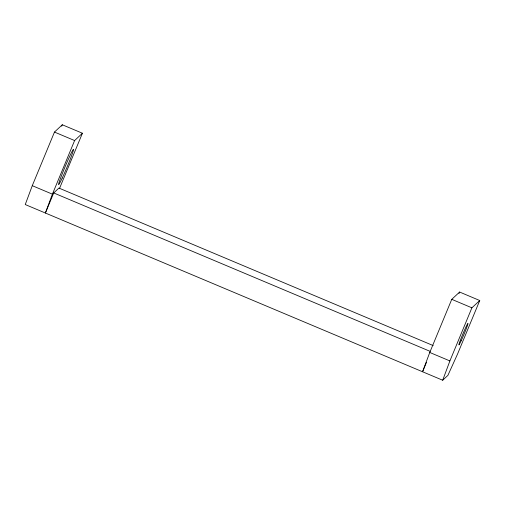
<?xml version="1.0" encoding="UTF-8"?>
<svg xmlns="http://www.w3.org/2000/svg" width="505" height="505" viewBox="0 0 505 505"><rect width="100%" height="100%" fill="white"/><g stroke="black" fill="none" stroke-linecap="round" stroke-linejoin="round"><path stroke-width="0.76" d="M59.584 188.27L82.429 133.238L62.292 124.767L54.477 132.07L32.27 185.682L25.25 204.55L442.696 380.233L447.91 375.36L457.536 354.074L479.75 300.525L459.619 292.041L451.76 299.332L429.761 352.458L422.565 371.756L426.428 362.432M82.429 133.238L74.614 140.548L52.4 194.16L45.387 213.028L53.707 192.942L58.921 188.068L433.189 345.578M442.696 380.233L449.892 360.93L471.897 307.816L479.75 300.525M61.692 126.212L62.292 124.767M459.02 293.493L459.619 292.041M54.477 132.07L74.614 140.548M451.76 299.332L471.897 307.816M53.707 192.942L430.153 351.366M429.761 352.458L449.892 360.93M32.27 185.682L52.4 194.16M461.166 340.768A11.665 0.587 -67.2 0 0 467.99 323.528A11.665 0.587 -67.2 0 0 461.128 338.255A11.665 0.587 -67.2 0 0 461.166 340.768M62.172 178.145A19.02 0.953 -67.2 0 0 73.509 149.638A19.02 0.953 -67.2 0 0 62.569 172.969A19.02 0.953 -67.2 0 0 62.172 178.145"/></g></svg>
